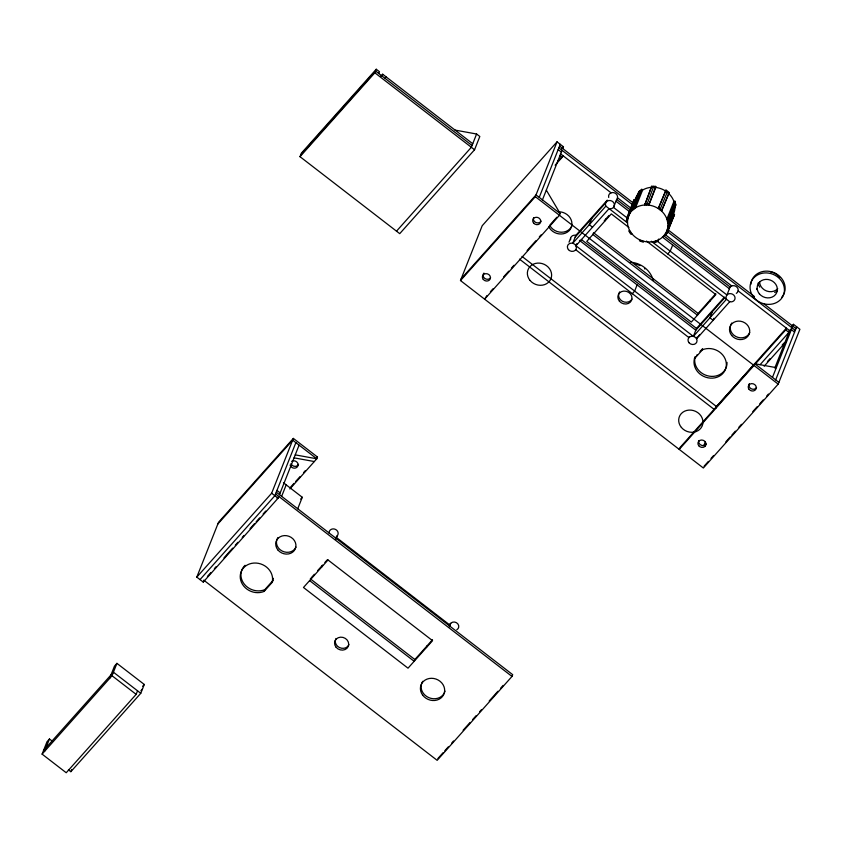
<?xml version="1.0" encoding="UTF-8"?>
<svg xmlns="http://www.w3.org/2000/svg" width="842" height="842" viewBox="0 0 842 842"><rect width="100%" height="100%" fill="white"/><g stroke="black" fill="none" stroke-linecap="round" stroke-linejoin="round"><path stroke-width="1.26" d="M638.91 193.06L642.551 190.103A20.534 18.198 21.6 0 1 651.75 187.292L655.792 187.429A20.534 18.198 21.6 0 1 665.306 190.86L668.527 193.344A20.534 18.198 21.6 0 1 673.905 201.406L674.789 205.08A20.534 18.198 21.6 0 1 673.516 214.005L666.517 231.687L663.791 235.886A20.534 18.198 21.6 0 1 657.328 240.444L653.592 241.58A20.534 18.198 21.6 0 1 643.635 241.254L639.773 239.854A20.534 18.198 21.6 0 1 631.858 233.739L629.669 230.466A20.534 18.198 21.6 0 1 627.479 221.425L628.006 217.804L635.005 200.112A20.534 18.198 21.6 0 1 638.625 193.365L638.678 193.302M627.479 221.425L626.385 221.214L626.901 217.594L633.9 199.901L635.005 200.112L634.679 201.68M629.648 212.963L633.384 203.522L633.9 199.901M639.773 239.854L639.446 240.801L643.309 242.191L643.635 241.254M641.372 241.496L641.678 240.644M137.551 690.819L136.151 694.355L66.223 772.745L42.1 754.127L47.005 741.739L49.457 738.992L52.499 741.339M44.552 751.369L49.457 738.992M455.048 130.089L476.593 134.015L479.814 136.499L474.562 149.76L399.729 233.655L300.005 156.686L301.404 153.139L376.237 69.254L379.458 71.738L378.753 73.507M68.434 769.83L70.844 771.693L71.717 769.483M109.576 678.484L114.48 666.106L116.933 663.359L144.277 684.462L140.772 693.303L70.844 771.693M42.1 754.127L112.028 675.737L116.933 663.359M300.005 156.686L374.837 72.791L376.237 69.254M381.973 75.99L382.678 74.222L472.741 143.74M385.194 78.474L385.889 76.706M277.039 498.38L278.776 496.433L278.081 498.201L203.248 582.085L196.807 577.117L218.52 522.293L293.353 438.408L317.476 457.027L316.781 458.795L289.848 488.981M203.248 582.085L203.943 580.317M196.807 577.117L271.65 493.233L293.353 438.408M295.868 442.66L274.86 495.717L200.028 579.601M279.481 494.664L299.089 445.134M281.807 495.927L286.196 484.866M264.125 591.41L272.155 582.411A16.419 14.556 21.6 0 0 256.189 563.056A16.419 14.556 21.6 0 0 240.738 580.391A16.419 14.556 21.6 0 0 264.125 591.41L264.82 589.642L272.85 580.633A16.419 14.556 21.6 0 0 273.24 578.317M297.7 508.842L302.278 497.275L283.438 482.729M272.155 582.411L272.85 580.633M476.593 134.015L471.341 147.276L396.508 231.171M321.876 566.855L322.581 565.087L317.666 570.581M335.874 539.238L337.232 535.817M791.722 326.286L793.469 324.328L799.9 329.296L778.187 384.131L703.354 468.015L460.49 280.554L482.203 225.73L557.036 141.835L563.466 146.803L562.772 148.571M460.49 280.554L535.323 196.67L557.036 141.835M539.238 197.375L560.246 144.319M542.458 199.859L562.067 150.339M555.141 165.179L562.13 157.338L562.824 155.57L557.583 161.453M546.311 190.134L560.151 213.521L559.456 215.289L484.613 299.173L486.95 295.574M569.024 242.18L570.592 238.202M607.261 200.143L575.886 235.318L572.739 243.275L605.861 206.143A4.589 4.073 21.6 0 1 608.84 200.543A4.589 4.073 21.6 0 1 614.439 204.869A4.589 4.073 21.6 0 1 609.071 208.627L575.949 245.759L693.366 336.39L726.488 299.257A4.589 4.073 21.6 0 1 729.467 293.658A4.589 4.073 21.6 0 1 735.066 297.973A4.589 4.073 21.6 0 1 729.709 301.741L696.576 338.873L697.397 336.8M575.949 245.759L576.77 243.696M575.644 249.653L688.924 337.6L689.23 336.832M432.493 639.762L414.853 659.528L414.159 661.296L309.614 580.601M591.747 218.52L589.295 224.709L592.515 227.193M426.42 647.551L427.126 645.782M605.166 220.762L605.861 218.994M614.134 205.858L613.513 207.416L627.953 218.552M614.281 205.48L616.67 199.449A4.589 4.073 21.6 0 0 613.923 192.681A4.589 4.073 21.6 0 0 608.713 197.46M449.312 626.795L450.67 623.375L449.028 625.206M627.101 218.225L633.637 201.712L634.647 201.912M626.385 221.214L628.711 215.32M632.574 210.068L631.826 209.269L638.825 191.576L641.804 189.303L642.551 190.103L635.552 207.795L631.679 210.995A20.534 18.198 21.6 0 0 628.006 217.804L626.901 217.594M633.047 208.89L640.309 190.439L640.994 191.166M631.826 209.269L634.794 206.985L641.804 189.303M651.697 186.271L644.751 204.985L651.697 186.271L655.739 186.408L655.792 187.429L648.793 205.111L644.751 204.985A20.534 18.198 21.6 0 0 635.552 207.795L634.794 206.985M664.654 234.834L665.643 235.371L667.506 232.234L666.517 231.687A20.534 18.198 21.6 0 0 667.79 222.762L666.896 219.099A20.534 18.198 21.6 0 0 661.517 211.026L658.307 208.542A20.534 18.198 21.6 0 0 648.793 205.111L655.739 186.408M665.98 190.103L658.307 208.542L665.98 190.103L669.201 192.586L661.517 211.026L669.201 192.586M637.11 284.88L634.658 291.069L632.205 293.826M653.592 241.58L654.024 242.549L657.76 241.412L658.686 239.054M667.98 218.952L674.989 201.27L673.905 201.406L666.896 219.099L667.98 218.952L668.874 222.625L667.79 222.762M668.253 221.583L674.789 205.08L675.873 204.932L674.989 201.27M668.874 222.625L675.873 204.932M667.927 226.572L668.853 224.214M665.643 235.371L667.043 231.834M667.98 229.477L674.505 214.542L673.516 214.005L671.558 217.278M667.506 232.234L674.505 214.542M672.684 245.001L670.232 251.19L667.78 253.937M203.838 580.233L437.156 760.337L511.999 676.442L512.694 674.674L276.26 492.181M698.144 313.445L697.439 315.213L592.894 234.518L593.599 232.75L698.144 313.445L715.774 293.669M693.366 336.39L696.513 328.422L724.404 297.163M709.711 301.457L710.406 299.689M712.374 311.635L709.922 317.823L713.142 320.307L713.963 318.244M694.418 358.787L702.449 349.788A16.419 14.556 21.6 0 1 725.836 360.808A16.419 14.556 21.6 0 1 710.374 378.132A16.419 14.556 21.6 0 1 694.418 358.787L694.945 357.461M695.071 357.134L695.618 356.461M702.449 349.788L702.754 349.009M736.308 293.353A4.589 4.073 21.6 0 0 736.961 287.164A4.589 4.073 21.6 0 0 730.109 287.006L726.951 294.974L656.834 240.844M715.763 408.296L716.468 406.528L786.396 328.138L785.691 329.906L679.231 449.396L679.936 447.628L754.769 363.733L776.313 367.67M703.828 445.618L705.238 442.05M704.87 446.428L705.807 444.05M754.064 365.502L754.769 363.733L778.892 382.363M774.798 368.038L789.617 330.622L738.139 290.89M772.461 377.395L792.069 327.875L788.586 331.769M792.764 326.107L793.469 324.328M775.671 379.879L796.679 326.812M300.71 154.917L375.543 71.023L472.046 145.508M380.931 76.169L382.678 74.222M217.815 524.061L292.658 440.177L316.781 458.795L295.237 454.869M561.73 148.75L563.466 146.803M461.195 278.786L536.028 194.902L560.151 213.521M43.5 750.59L113.428 672.2L140.772 693.303M207.427 576.412L210.91 572.518M214.384 568.613L216.131 566.666M223.961 557.888L232.655 548.131M235.265 545.206L237.886 542.28M242.233 537.396L243.97 535.449M250.063 528.618L254.41 523.745M256.157 521.787L259.631 517.893M263.114 513.988L265.725 511.062M290.501 487.265L293.984 483.361M295.721 481.413L300.078 476.54M303.552 472.636L305.299 470.678M315.739 458.974L317.476 457.027M300.647 499.106L302.278 497.275M490.391 291.721L493.012 288.774M503.505 277.018L508.747 271.145M511.368 268.198L513.988 265.262M527.103 250.569L535.849 240.77M539.343 236.844L541.09 234.886M549.826 225.088L556.825 217.247M142.635 686.293L144.277 684.462M140.888 690.714L142.519 688.882M575.181 237.086L606.566 201.912M604.23 220.825L608.934 215.552M311.13 577.917L314.403 574.255M324.875 562.509L327.18 559.93M667.074 192.113L667.59 191.345L659.97 209.721M724.583 297.952L695.818 330.19L579.433 240.359M696.618 355.335L697.123 354.766M699.934 351.619L702.344 348.914M760.063 364.723L791.364 329.643L794.585 332.127M767.441 361.565L770.051 358.639M782.229 344.988L783.976 343.031M764.157 366.228L786.007 341.736M437.861 758.568L443.081 752.706M444.818 750.759L448.302 746.854M451.786 742.96L453.522 741.002M463.1 730.277L470.057 722.468M472.667 719.542L476.151 715.647M479.624 711.743L481.371 709.795M489.202 701.007L497.906 691.261M500.516 688.335L503.127 685.409M704.059 466.247L708.406 461.374M711.016 458.448L713.627 455.522M725.815 441.861L730.161 436.987M731.898 435.03L735.382 431.136M738.866 427.231L741.476 424.305M752.79 411.622L757.137 406.749M759.747 403.823L763.231 399.918M766.715 396.014L768.451 394.067M629.669 230.466L628.732 230.94L630.921 234.223L631.858 233.739M629.827 232.581L630.679 232.15M674.442 203.227L675.431 203.101L668.432 220.793L667.443 220.92M644.698 203.964L648.74 204.101M294.047 457.848L314.329 461.542M633.384 203.522L634.489 203.743M626.637 219.404L627.637 219.594M672.674 215.626L673.579 216.11L666.569 233.802L665.675 233.308M671.663 217.141L672.642 217.689M658.981 207.785L662.191 210.268M559.551 146.087L633.173 202.922M668.432 230.129L754.506 296.563M763.841 303.773L795.985 328.58M558.846 147.855L632.837 204.964M667.18 231.476L795.28 330.348M558.151 149.623L561.361 152.107M560.414 153.707L611.082 192.818M617.512 197.786L631.016 208.206M665.264 234.644L731.709 285.933M559.719 155.475L562.13 157.338M616.67 199.449L630.195 209.9M663.496 235.602L730.109 287.006M785.691 329.906L788.912 332.39M615.965 201.217L629.374 211.574M662.37 237.044L729.404 288.774M605.861 206.143L627.616 222.941M651.298 241.222L729.709 301.741M628.9 227.466L611.303 213.889L586.758 241.391L691.303 322.086L715.847 294.584L646.488 241.054M374.837 72.791L474.562 149.76M535.323 196.67L778.187 384.131M581.18 239.402L696.513 328.422M522.019 256.431L716.468 406.528M519.493 259.136L714.111 409.349M276.965 490.412L280.175 492.896M336.526 537.585L449.965 625.143M275.566 493.949L511.999 676.442M271.65 493.233L278.081 498.201M310.309 578.833L414.853 659.528M112.028 675.737L136.151 694.355M638.825 191.576L639.583 192.386M633.31 208.121L633.994 208.858M657.328 240.444L657.76 241.412M655.497 241.096L655.886 241.98M653.771 187.271L653.718 186.345L646.761 204.953M449.744 625.648A4.589 4.073 21.6 0 1 456.459 622.701A4.589 4.073 21.6 0 1 456.806 629.753M329.169 533.365A4.589 4.073 21.6 0 1 332.211 529.008A4.589 4.073 21.6 0 1 337.653 531.449A4.589 4.073 21.6 0 1 336.316 536.564M445.018 691.156A12.314 10.914 21.6 0 1 428.704 697.586A12.314 10.914 21.6 0 1 422.726 681.294M348.935 644.73A7.189 6.368 21.6 0 1 339.452 647.551A7.189 6.368 21.6 0 1 336.021 638.478M295.963 547.142A10.262 9.094 21.6 0 1 281.986 550.963A10.262 9.094 21.6 0 1 277.976 537.501M264.82 589.642A16.419 14.556 21.6 0 1 244.401 584.274A16.419 14.556 21.6 0 1 245.054 565.298M756.558 387.499A4.105 3.642 21.6 0 1 751.127 388.72A4.105 3.642 21.6 0 1 749.348 383.615M706.08 444.166A4.105 3.642 21.6 0 1 698.765 440.65M541.038 221.141A4.105 3.642 21.6 0 1 535.775 222.446A4.105 3.642 21.6 0 1 533.66 217.573M490.549 277.807A4.105 3.642 21.6 0 1 484.824 278.449A4.105 3.642 21.6 0 1 483.918 273.103M727.046 362.386A16.419 14.556 21.6 0 1 709.238 376.153A16.419 14.556 21.6 0 1 695.113 357.019M630.416 262.167A23.608 20.924 21.6 0 1 653.139 280.133M635.078 263.83A21.555 19.103 21.6 0 1 640.015 265.704M644.519 268.693A21.555 19.103 21.6 0 1 644.888 269.008M570.602 239.749A4.589 4.073 21.6 0 1 575.886 235.318M699.713 334.579A4.589 4.073 21.6 0 1 698.586 335.79M572.055 225.393A12.314 10.914 21.6 0 1 561.688 232.245A12.314 10.914 21.6 0 1 549.889 225.698M558.625 211.784A12.314 10.914 21.6 0 1 571.697 221.604A12.314 10.914 21.6 0 1 563.424 233.75A12.314 10.914 21.6 0 1 548.647 226.435M631.942 299.184A7.189 6.368 21.6 0 1 622.143 301.141A7.189 6.368 21.6 0 1 619.638 291.89M749.738 332.653A10.262 9.094 21.6 0 1 735.761 336.474A10.262 9.094 21.6 0 1 731.751 323.012M298.521 464.342A4.105 3.642 21.6 0 1 290.943 463.658M291.637 461.332A4.105 3.642 21.6 0 1 297.594 462.953A4.105 3.642 21.6 0 1 295.521 468.026A4.105 3.642 21.6 0 1 290.122 465.047M750.801 284.438A17.45 15.461 21.6 0 1 774.04 272.661A17.45 15.461 21.6 0 1 781.618 297.426M777.513 290.911A11.809 10.462 21.6 0 1 774.672 292.427M759.737 287.175A11.809 10.462 21.6 0 1 758.168 282.996M770.546 271.924A11.809 10.462 21.6 0 1 779.66 277.723M756.99 289.585A11.809 10.462 21.6 0 1 756.642 288.511M777.745 288.659A10.262 9.094 21.6 0 1 766.609 291.006A10.262 9.094 21.6 0 1 759.589 281.965M328.012 559.972L303.478 587.484L408.023 668.18L432.556 640.667L328.012 559.972M422.61 695.05A12.314 10.914 21.6 0 0 443.545 694.892A12.314 10.914 21.6 0 0 431.42 678.294A12.314 10.914 21.6 0 0 422.61 695.05M336.105 647.256A7.189 6.368 21.6 0 0 348.23 646.498A7.189 6.368 21.6 0 0 340.578 637.173A7.189 6.368 21.6 0 0 336.105 647.256M277.934 550.005A10.262 9.094 21.6 0 0 295.258 548.91A10.262 9.094 21.6 0 0 284.322 535.596A10.262 9.094 21.6 0 0 277.934 550.005M681.389 427.441A12.314 10.914 21.6 0 0 702.154 426.01A12.314 10.914 21.6 0 0 688.914 410.096A12.314 10.914 21.6 0 0 681.389 427.441M530.071 280.46A12.314 10.914 21.6 0 0 550.826 279.018A12.314 10.914 21.6 0 0 537.585 263.104A12.314 10.914 21.6 0 0 530.071 280.46M749.096 389.393A4.105 3.642 21.6 0 0 756.021 388.962A4.105 3.642 21.6 0 0 751.643 383.626A4.105 3.642 21.6 0 0 749.096 389.393M698.797 445.776A4.105 3.642 21.6 0 0 705.722 445.344A4.105 3.642 21.6 0 0 701.344 440.019A4.105 3.642 21.6 0 0 698.797 445.776M533.565 223.035A4.105 3.642 21.6 0 0 540.501 222.604A4.105 3.642 21.6 0 0 536.122 217.278A4.105 3.642 21.6 0 0 533.565 223.035M483.266 279.418A4.105 3.642 21.6 0 0 490.202 278.986A4.105 3.642 21.6 0 0 485.823 273.661A4.105 3.642 21.6 0 0 483.266 279.418M568.413 249.642A4.589 4.073 21.6 0 0 576.128 249.022A4.589 4.073 21.6 0 0 571.129 243.138A4.589 4.073 21.6 0 0 568.413 249.642M688.988 342.694A4.589 4.073 21.6 0 0 696.734 342.189A4.589 4.073 21.6 0 0 691.829 336.242A4.589 4.073 21.6 0 0 688.988 342.694M619.396 301.173A7.189 6.368 21.6 0 0 631.521 300.405A7.189 6.368 21.6 0 0 623.859 291.079A7.189 6.368 21.6 0 0 619.396 301.173M731.719 335.516A10.262 9.094 21.6 0 0 749.033 334.421A10.262 9.094 21.6 0 0 738.097 321.107A10.262 9.094 21.6 0 0 731.719 335.516M753.822 297.426A17.45 15.461 21.6 0 0 783.26 295.574A17.45 15.461 21.6 0 0 764.673 272.934A17.45 15.461 21.6 0 0 753.822 297.426M759.347 293.805A10.262 9.094 21.6 0 0 776.671 292.721A10.262 9.094 21.6 0 0 765.736 279.397A10.262 9.094 21.6 0 0 759.347 293.805"/></g></svg>
